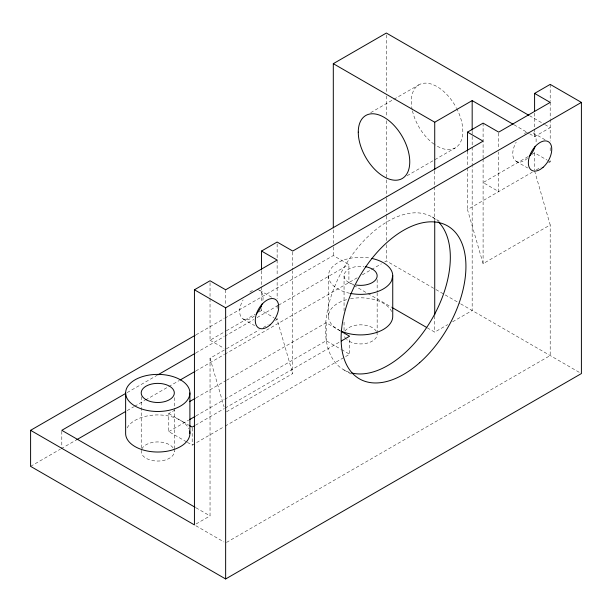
<?xml version="1.0" encoding="UTF-8"?>
<svg xmlns="http://www.w3.org/2000/svg" width="612" height="612" viewBox="0 0 612 612"><rect width="100%" height="100%" fill="white"/><g stroke="black" fill="none" stroke-linecap="round" stroke-linejoin="round"><path stroke-width="0.46" stroke-dasharray="3.06 2.29" d="M370.711 112.639L418.86 84.839M407.118 175.705L455.274 147.897M529.663 133.791L534.59 136.637L550.196 127.633L545.231 124.764M196.016 334.818L224.13 318.584M224.964 318.102L333.303 255.556L348.909 264.56L348.909 282.576L353.032 284.962M210.038 282.66L210.038 340.234L225.568 331.268M226.386 330.794L254.99 314.277M259.075 311.921L261.531 310.506L273.847 317.613M528.049 156.626L483.098 182.583L498.704 191.587L498.704 151.952M532.142 154.27L534.59 152.855L546.906 159.969M127.174 392.583L156.955 375.385M195.84 352.933L223.977 336.692M224.803 336.218L253.758 319.495M257.071 317.582L277.756 305.64M278.582 305.166L348.909 264.56M196.077 523.964L210.038 515.901L210.038 358.25L225.583 349.276M226.402 348.802L259.151 329.891M263.221 327.542L268.14 324.704M275.499 320.459L277.137 319.51L277.137 317.62M534.59 170.87L550.196 224.925L483.098 263.657L467.492 209.61L532.211 172.24M536.296 169.884L541.199 167.053M548.559 162.807L550.196 161.859L550.196 159.977M30.6 466.352L60.381 449.154M61.215 448.68L76.102 440.082M127.174 410.598L133.791 406.781M134.617 406.299L144.776 400.439M145.602 399.957L179.293 380.503M195.84 370.948L224.199 354.577M224.803 354.233L357.4 277.68M362.365 274.811L370.635 270.037M371.469 269.555L381.391 263.826M384.703 261.913L386.356 260.957L435.117 289.109M186.538 441.864L168.782 431.613L168.782 413.597L174.55 410.269M195.978 397.899L225.644 380.771M226.471 380.297L326.188 322.723L340.234 330.832M168.782 431.613L188.565 420.199M195.978 415.915L224 399.735M224.826 399.261L326.188 340.739L340.716 349.123M195.488 425.21L224.329 408.556M225.155 408.082L339.706 341.947M226.463 411.83L292.735 373.565L292.735 270.994M187.349 442.331L192.191 445.131L224.329 426.572M225.155 426.097L349.597 354.249L349.597 338.13M427.298 327.841L434.727 332.125L447.754 324.605M452.635 321.79L472.173 310.506L472.173 166.433M226.471 542.446L550.196 355.549L550.196 224.925M529.51 115.683L544.405 124.282M545.04 139.773L532.723 132.666A16.547 9.555 -60 0 1 535.752 143.965M514.057 124.787L528.844 133.317M547.732 160.436L550.196 161.859M516.176 161.331L527.666 167.971M432.049 216.946L439.439 221.215M435.943 289.591L459.91 303.422M460.737 303.904L581.4 373.565M353.858 285.437L367.062 293.064M367.888 293.538L391.818 307.354M259.664 290.317L271.98 297.424M341.527 349.59L349.597 354.249M274.673 318.087L277.137 319.51L292.735 373.565M343.783 369.832L351.999 374.567M243.109 318.982L254.607 325.615M210.038 340.234L224 348.289M168.782 413.597L188.289 424.858M195.962 507.769L210.038 515.901M195.855 525.731L223.984 541.972M210.038 358.25L224.053 406.804M550.196 84.387L550.196 101.309M550.196 102.25L550.196 118.445M550.196 119.394L550.196 141.097M550.196 147.706L550.196 151.478M534.59 113.136L534.59 128.176M534.59 129.117L534.59 136.637M534.59 152.855L534.59 169.922M498.704 133.079L498.704 148.18M483.098 123.127L483.098 158.041M483.098 158.99L483.098 263.657M472.173 131.136L472.173 165.485M467.492 151.026L467.492 167.091M467.492 168.032L467.492 209.61M434.727 170.886L434.727 221.452M434.727 315.907L434.727 332.125M386.356 34.945L386.356 92.167M386.356 95.977L386.356 116.961M386.356 120.771L386.356 178.949M386.356 179.897L386.356 197.064M386.356 198.02L386.356 215.187M386.356 216.135L386.356 240.929M386.356 244.746L386.356 260.957M377.16 279.6L377.16 291.878M377.16 292.819L377.16 332.492M344.059 275.821L344.059 310.766M344.059 322.103L344.059 330.602M333.303 229.775L333.303 246.009M333.303 246.965L333.303 255.556M328.483 275.821L328.483 316.358M326.188 322.723L326.188 340.739M292.735 251.999L292.735 270.037M277.137 243.928L277.137 258.096M277.137 260.054L277.137 276.096M277.137 276.999L277.137 298.748M277.137 305.342L277.137 309.129M261.531 270.864L261.531 285.965M261.531 286.906L261.531 302.955M261.531 308.616L261.531 310.506M225.644 289.782L225.644 305.824M192.191 428.063L192.191 445.131M174.321 397.655L174.321 451.488M141.219 396.714L141.219 451.488A16.547 9.555 0 0 0 159.931 460.966A16.547 9.555 0 0 0 173.754 449.017M61.804 431.269L61.804 448.336M456.644 108.355A36.406 21.022 60 0 1 459.956 143.193A36.406 21.022 60 0 1 434.834 144.692M434.084 144.172A36.406 21.022 60 0 1 412.381 110.55M412.197 109.709A36.406 21.022 60 0 1 424.782 83.148A36.406 21.022 60 0 1 456.2 107.513M141.785 449.017A16.547 9.555 0 0 1 157.047 441.941A16.547 9.555 0 0 1 173.318 448.221M376.594 331.903A16.547 9.555 0 0 1 367.437 343.08A16.547 9.555 0 0 1 346.851 339.683M346.277 339.155A16.547 9.555 0 0 1 344.059 334.382M345.061 331.115A16.547 9.555 0 0 1 360.613 324.827A16.547 9.555 0 0 1 376.166 331.115M353.881 284.549A16.547 9.555 0 0 1 344.87 272.868A16.547 9.555 0 0 1 364.056 266.48M340.226 330.702A32.13 18.551 0 0 1 347.027 299.551M350.515 298.748A32.13 18.551 0 0 1 391.649 311.562M349.628 293.255A32.13 18.551 0 0 1 329.967 270.244A32.13 18.551 0 0 1 368.929 257.904M127.12 427.903A32.13 18.551 0 0 1 158.462 414.928A32.13 18.551 0 0 1 188.802 428.668M349.49 372.364A88.266 50.964 -60 0 1 344.173 267.237A88.266 50.964 -60 0 1 437.764 221.238M527.475 158.301A16.547 9.555 -60 0 1 514.309 159.602A16.547 9.555 -60 0 1 516.176 142.221M524.446 133.485A16.547 9.555 -60 0 1 527.475 132.2M257.239 289.568A16.547 9.555 -60 0 1 262.693 301.617M254.416 315.953A16.547 9.555 -60 0 1 241.25 317.253A16.547 9.555 -60 0 1 243.109 299.872M249.864 292.131A16.547 9.555 -60 0 1 254.416 289.843"/><path stroke-width="0.92" d="M371.591 258.386A32.13 18.551 0 0 1 392.743 275.821L391.649 280.625A32.13 18.551 0 0 1 350.515 293.431M333.303 227.871L333.303 63.671L386.356 33.04L528.676 115.209M333.303 63.671L434.727 122.224L472.173 100.605L513.239 124.312M534.59 111.254L534.59 93.399L550.196 84.387L581.4 102.403L581.4 373.565L225.644 578.96L30.6 466.352L30.6 430.32L194.432 524.912L194.432 289.782L210.038 280.77L225.644 289.782L277.137 260.054L261.531 251.042L261.531 269.923M261.531 251.042L277.137 242.038L292.735 251.042L483.098 141.143L467.492 132.131L467.492 151.026M467.492 132.131L483.098 123.127L498.704 132.131L550.196 102.403L534.59 93.399M194.432 289.782L225.644 307.798L581.4 102.403M30.6 430.32L195.19 335.3M125.514 393.539L61.804 430.32L195.136 507.294M157.781 374.904L195.014 353.415M76.699 439.737L125.514 411.555M180.119 380.029L195.014 371.43M189.383 401.702L195.159 398.374M189.383 419.725L195.159 416.389M194.662 425.684L192.191 427.115L189.07 425.309M341.351 340.991L349.597 336.233L341.014 331.283M392.644 307.828L426.48 327.359M472.173 100.605L472.173 130.18M434.727 122.224L434.727 169.929M434.727 221.452L434.727 314.95M392.743 275.821L392.743 316.358A32.13 18.551 0 0 1 375.294 332.859A32.13 18.551 0 0 1 341.901 331.444M261.531 304.837L261.531 306.727M225.644 307.798L225.644 578.96M189.896 392.935A32.13 18.551 0 0 1 141.701 409A32.13 18.551 0 0 1 141.701 376.87A32.13 18.551 0 0 1 189.896 392.935L189.896 433.472M125.636 392.935L125.636 433.472A32.13 18.551 0 0 0 159.87 451.985A32.13 18.551 0 0 0 189.621 431.055M365.724 266.733A16.547 9.555 0 0 1 376.479 278.537A16.547 9.555 0 0 1 356.329 285.054M438.414 221.881A88.266 50.964 -60 0 1 432.049 318.867A88.266 50.964 -60 0 1 351.242 372.876M262.081 303.973A16.547 9.555 -60 0 1 256.153 314.239M535.14 146.322A16.547 9.555 -60 0 1 529.212 156.595M358.272 132.131A36.406 21.022 60 0 0 396.89 180.173A36.406 21.022 60 0 0 396.89 128.688A36.406 21.022 60 0 0 358.272 132.131M146.061 399.69A16.547 9.555 0 0 0 173.754 395.406A16.547 9.555 0 0 0 153.482 383.701A16.547 9.555 0 0 0 146.061 399.69M419.671 362.687A88.266 50.964 -60 0 0 447.655 225.958A88.266 50.964 -60 0 0 343.233 318.546A88.266 50.964 -60 0 0 419.671 362.687M543.081 167.313A16.547 9.555 -60 0 0 548.329 141.67A16.547 9.555 -60 0 0 528.745 159.036A16.547 9.555 -60 0 0 543.081 167.313M270.022 324.957A16.547 9.555 -60 0 0 275.27 299.322A16.547 9.555 -60 0 0 255.686 316.687A16.547 9.555 -60 0 0 270.022 324.957"/></g></svg>
